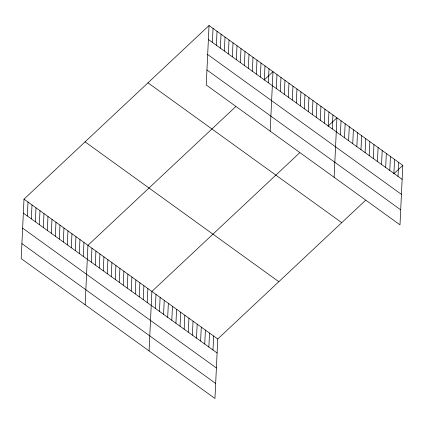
<?xml version="1.0" encoding="UTF-8"?>
<svg xmlns="http://www.w3.org/2000/svg" width="424" height="424" viewBox="0 0 424 424"><rect width="100%" height="100%" fill="white"/><g stroke="black" fill="none" stroke-linecap="round" stroke-linejoin="round"><path stroke-width="0.64" d="M209.048 25.53L206.244 85.007L399.996 224.847L402.8 165.371L209.048 25.53L24.004 199.153L21.2 258.629L214.952 398.47L217.756 338.993L365.483 200.382M27.343 216.012L28 202.036M31.339 218.895L31.996 204.924M35.335 221.779L35.992 207.808M39.331 224.667L39.989 210.691M43.328 227.55L43.985 213.574M47.324 230.433L47.981 216.457M51.32 233.317L51.977 219.346M55.316 236.2L55.973 222.229M59.312 239.088L59.97 225.112M63.309 241.972L63.966 227.995M67.305 244.855L67.962 230.879M71.301 247.738L71.958 233.762M75.297 250.621L75.954 236.65M79.293 253.504L79.951 239.534M83.29 256.393L83.947 242.417M85.139 304.776L87.943 245.3L235.67 106.694M91.282 262.159L91.939 248.183M95.278 265.042L95.935 251.072M99.274 267.926L99.932 253.955M103.27 270.814L103.928 256.838M107.267 273.697L107.924 259.721M111.263 276.581L111.92 262.604M115.259 279.464L115.916 265.493M119.255 282.347L119.913 268.376M123.252 285.235L123.909 271.259M127.248 288.119L127.905 274.143M131.244 291.002L131.901 277.026M135.24 293.885L135.897 279.909M139.236 296.768L139.893 282.797M143.233 299.651L143.89 285.681M147.229 302.54L147.886 288.564M149.078 350.924L151.882 291.447L299.609 152.841M155.338 308.391L156 294.42M159.456 311.364L160.118 297.394M163.574 314.338L164.231 300.362M167.692 317.311L168.349 303.335M171.81 320.279L172.467 306.308M175.928 323.252L176.585 309.276M180.041 326.226L180.703 312.25M184.159 329.194L184.822 315.223M188.277 332.167L188.94 318.191M192.395 335.14L193.053 321.164M196.513 338.108L197.171 324.137M212.382 42.389L213.044 28.413M200.632 341.082L201.289 327.105M216.378 45.273L217.04 31.297M204.75 344.055L205.407 330.079M220.374 48.156L221.037 34.185M208.862 347.023L209.525 333.052M224.37 51.039L225.033 37.068M212.981 349.996L213.643 336.02M228.366 53.928L229.029 39.951M232.363 56.811L233.025 42.835M236.359 59.694L237.021 45.718M240.355 62.577L241.018 48.606M244.351 65.46L245.014 51.49M248.347 68.349L249.01 54.373M252.344 71.232L253.006 57.256M256.34 74.115L257.002 60.139M260.336 76.998L260.999 63.028M264.332 79.882L264.995 65.911M268.328 82.77L268.991 68.794M270.178 131.154L272.987 71.677L264.078 80.035M276.321 88.537L276.983 74.56M280.317 91.42L280.98 77.444M284.313 94.303L284.976 80.332M288.309 97.186L288.972 83.215M292.306 100.075L292.968 86.099M296.302 102.958L296.964 88.982M300.298 105.841L300.961 91.865M304.294 108.724L304.957 94.753M308.29 111.607L308.953 97.637M312.287 114.496L312.949 100.52M316.283 117.379L316.945 103.403M320.279 120.262L320.942 106.286M324.275 123.145L324.938 109.175M328.271 126.029L328.934 112.058M332.268 128.917L332.93 114.941M334.117 177.301L336.926 117.824L328.017 126.182M340.382 134.768L341.039 120.798M344.5 137.742L345.157 123.766M348.618 140.715L349.275 126.739M352.736 143.683L353.393 129.712M356.849 146.656L357.512 132.68M360.967 149.63L361.63 135.654M365.085 152.598L365.742 138.627M369.203 155.571L369.861 141.6M373.321 158.544L373.979 144.568M377.44 161.512L378.097 147.541M381.552 164.486L382.215 150.515M385.67 167.459L386.333 153.483M389.789 170.432L390.446 156.456M393.907 173.4L394.564 159.429M398.025 176.373L398.682 162.397M393.896 173.723L402.8 165.371M208.385 39.506L402.143 179.347M207.681 54.521L401.433 194.362M206.949 69.992L400.701 209.832M147.981 82.828L341.739 222.664M85.07 141.86L278.822 281.7M24.004 199.153L217.756 338.993M23.346 213.129L217.099 352.969M22.636 228.144L216.388 367.984M21.91 243.614L215.662 383.455"/></g></svg>
